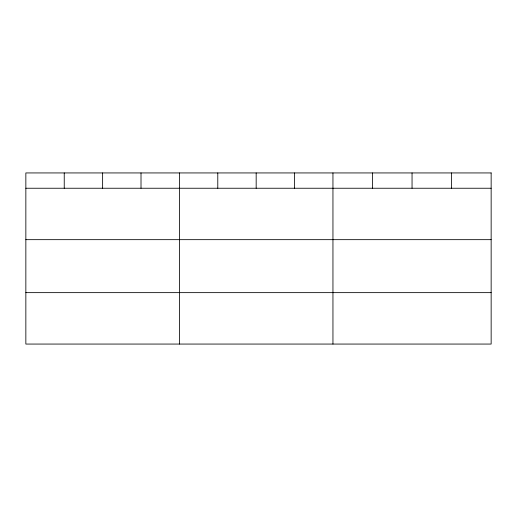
<?xml version="1.0" encoding="UTF-8"?>
<svg xmlns="http://www.w3.org/2000/svg" width="517" height="517" viewBox="0 0 517 517"><rect width="100%" height="100%" fill="white"/><g stroke="black" fill="none" stroke-linecap="round" stroke-linejoin="round"><path stroke-width="0.78" d="M25.85 188.24L491.15 188.24M25.85 239.662L491.15 239.662M25.85 292.641L491.15 292.641M451.599 172.937L451.599 188.24M412.049 172.937L412.049 188.24M372.498 172.937L372.498 188.24M332.948 172.937L332.948 344.063M294.561 172.937L294.561 188.24M256.173 172.937L256.173 188.24M217.786 172.937L217.786 188.24M179.399 172.937L179.399 344.063M141.012 172.937L141.012 188.24M102.625 172.937L102.625 188.24M64.237 172.937L64.237 188.24M491.15 172.937L25.85 172.937L25.85 344.063L491.15 344.063L491.15 172.937"/></g></svg>
